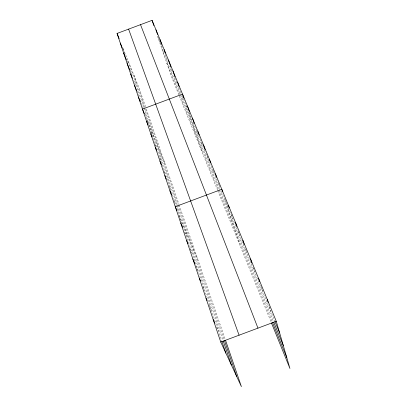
<?xml version="1.0" encoding="UTF-8"?>
<svg xmlns="http://www.w3.org/2000/svg" width="407" height="407" viewBox="0 0 407 407"><rect width="100%" height="100%" fill="white"/><g stroke="black" fill="none" stroke-linecap="round" stroke-linejoin="round"><path stroke-width="0.31" stroke-dasharray="2.04 1.53" d="M216.6 327.055L218.432 331.074M209.086 305.067L211.36 310.134M203.103 286.772L204.64 290.232M195.777 265.674L198.245 271.296M190.166 248.677L192.155 253.251M184.59 231.98L186.34 236.04M179.111 215.674L197.848 259.442M174.043 200.493L175.488 203.892M169.444 186.574L170.411 188.858M164.342 171.586L165.547 174.455M159.681 157.768L160.887 160.653M155.209 144.516L156.415 147.41L147.995 122.466L165.293 164.377M151.16 132.372L151.882 134.112M147.034 120.146L147.756 121.886M158.084 37.174L160.363 42.725M160.592 43.279L161.304 45.004M161.538 45.579L162.724 48.458M163.665 50.758L164.377 52.483M165.074 54.187L168.32 62.073M171.184 69.048L172.385 71.973M174.761 77.752L177.6 84.656M178.77 87.5L181.568 94.317M182.27 96.021L183.196 98.27M183.425 98.835L187.128 107.84L186.528 106.049M188.996 112.383L192.033 119.77M193.193 122.593L202.447 145.116L201.267 141.555M202.686 145.701L203.408 147.461M204.375 149.801L207.987 158.593L206.43 153.856M208.226 159.178L219.795 187.322L218.086 182.056M221.428 191.3L274.649 320.797M161.803 48.611L219.266 189.057M219.505 189.637L273.484 321.555M166.809 63.151L179.324 93.869M179.563 94.455L272.197 321.789M178.856 94.882L171.459 76.653L157.509 36.142M179.329 96.042L217.465 189.972M217.699 190.547L271.245 322.446M123.087 48.362L139.362 88.655L145.533 106.675M146.337 109.03L178.983 204.36M179.187 204.95L225.305 339.621M134.015 75.417L178.027 204.482M178.23 205.072L224.155 339.753M128.251 61.157L143.951 107.402M144.149 107.992L177.02 204.853M177.223 205.449L223.031 340.415M123.168 48.947L125.28 55.199M127.259 61.055L127.854 62.82M130.215 69.821L131.97 75.015M133.771 80.337L134.58 82.733M134.778 83.333L135.587 85.729M137.388 91.061L139.581 97.548M140.369 99.888L143.712 109.783M145.075 113.823L147.802 121.891M156.619 148.011L172.237 194.266M172.441 194.872L221.652 340.613M187.515 109L201.567 150.814M196.739 130.998L197.136 132.189M212.993 170.294L213.761 172.649M224.979 199.176L239.367 243.92M231.354 214.499L232.692 218.707M238.288 231.349L239.601 235.511M245.563 249.023L246.84 253.129M253.144 267.394L254.436 271.617M260.816 285.724L262.423 291.041M269.393 306.644L270.823 311.482"/><path stroke-width="0.61" d="M225.509 340.216L241.407 386.65L220.747 342.048L117.053 33.44L152.07 20.35L276.277 321.286L289.947 368.503L271.479 323.026M220.747 342.048L276.277 321.286M213.202 319.592L214.769 323.036M206.049 298.316L207.061 300.564M199.267 278.123L200.544 281.003M192.816 258.933L194.79 263.426M186.686 240.674L187.927 243.534M180.84 223.285L182.59 227.345M176.948 210.628L175.269 206.7L221.805 189.301L222.548 191.626M169.948 190.863L171.632 194.826M164.86 175.727L166.31 179.151M159.997 161.248L161.447 164.693M155.337 147.385L156.547 150.269M150.875 134.091L152.081 136.986M146.591 121.342L148.031 124.827M144.393 113.751L142.475 109.101L182.519 94.129L183.923 98.301M274.893 321.377L279.675 333.018M134.498 85.353L136.64 90.583M138.405 96.988L140.318 101.638M273.718 322.125L283.303 345.548M272.436 322.369L286.782 357.585M130.739 74.166L132.402 78.236M123.642 53.047L126.465 59.992M127.121 63.406L129.721 69.785M117.053 33.44L119.149 38.619M120.289 43.066L122.395 48.26M140.517 24.669L257.952 328.139M128.612 29.121L239.072 335.195M155.942 29.736L157.56 34.447M152.07 20.35L153.887 25.631M164.128 49.573L165.344 53.124M159.961 39.469L161.579 44.195M224.359 340.349L236.63 376.338M168.462 60.063L170.884 67.191M223.229 341.005L231.364 364.967M177.645 82.316L179.055 86.488M172.965 70.971L174.979 76.923M221.851 341.208L225.88 353.128M187.449 106.064L189.24 111.426M192.582 118.498L194.164 123.26M197.929 131.461L199.109 135.022M203.51 144.978L205.067 149.715M209.335 159.101L210.49 162.632M215.43 173.86L216.57 177.371M228.48 205.474L229.243 207.88M235.48 222.431L236.788 226.592M242.826 240.237L244.103 244.337M250.549 258.949L251.847 263.171M258.679 278.637L259.569 281.593M267.241 299.389L268.137 302.411"/></g></svg>
